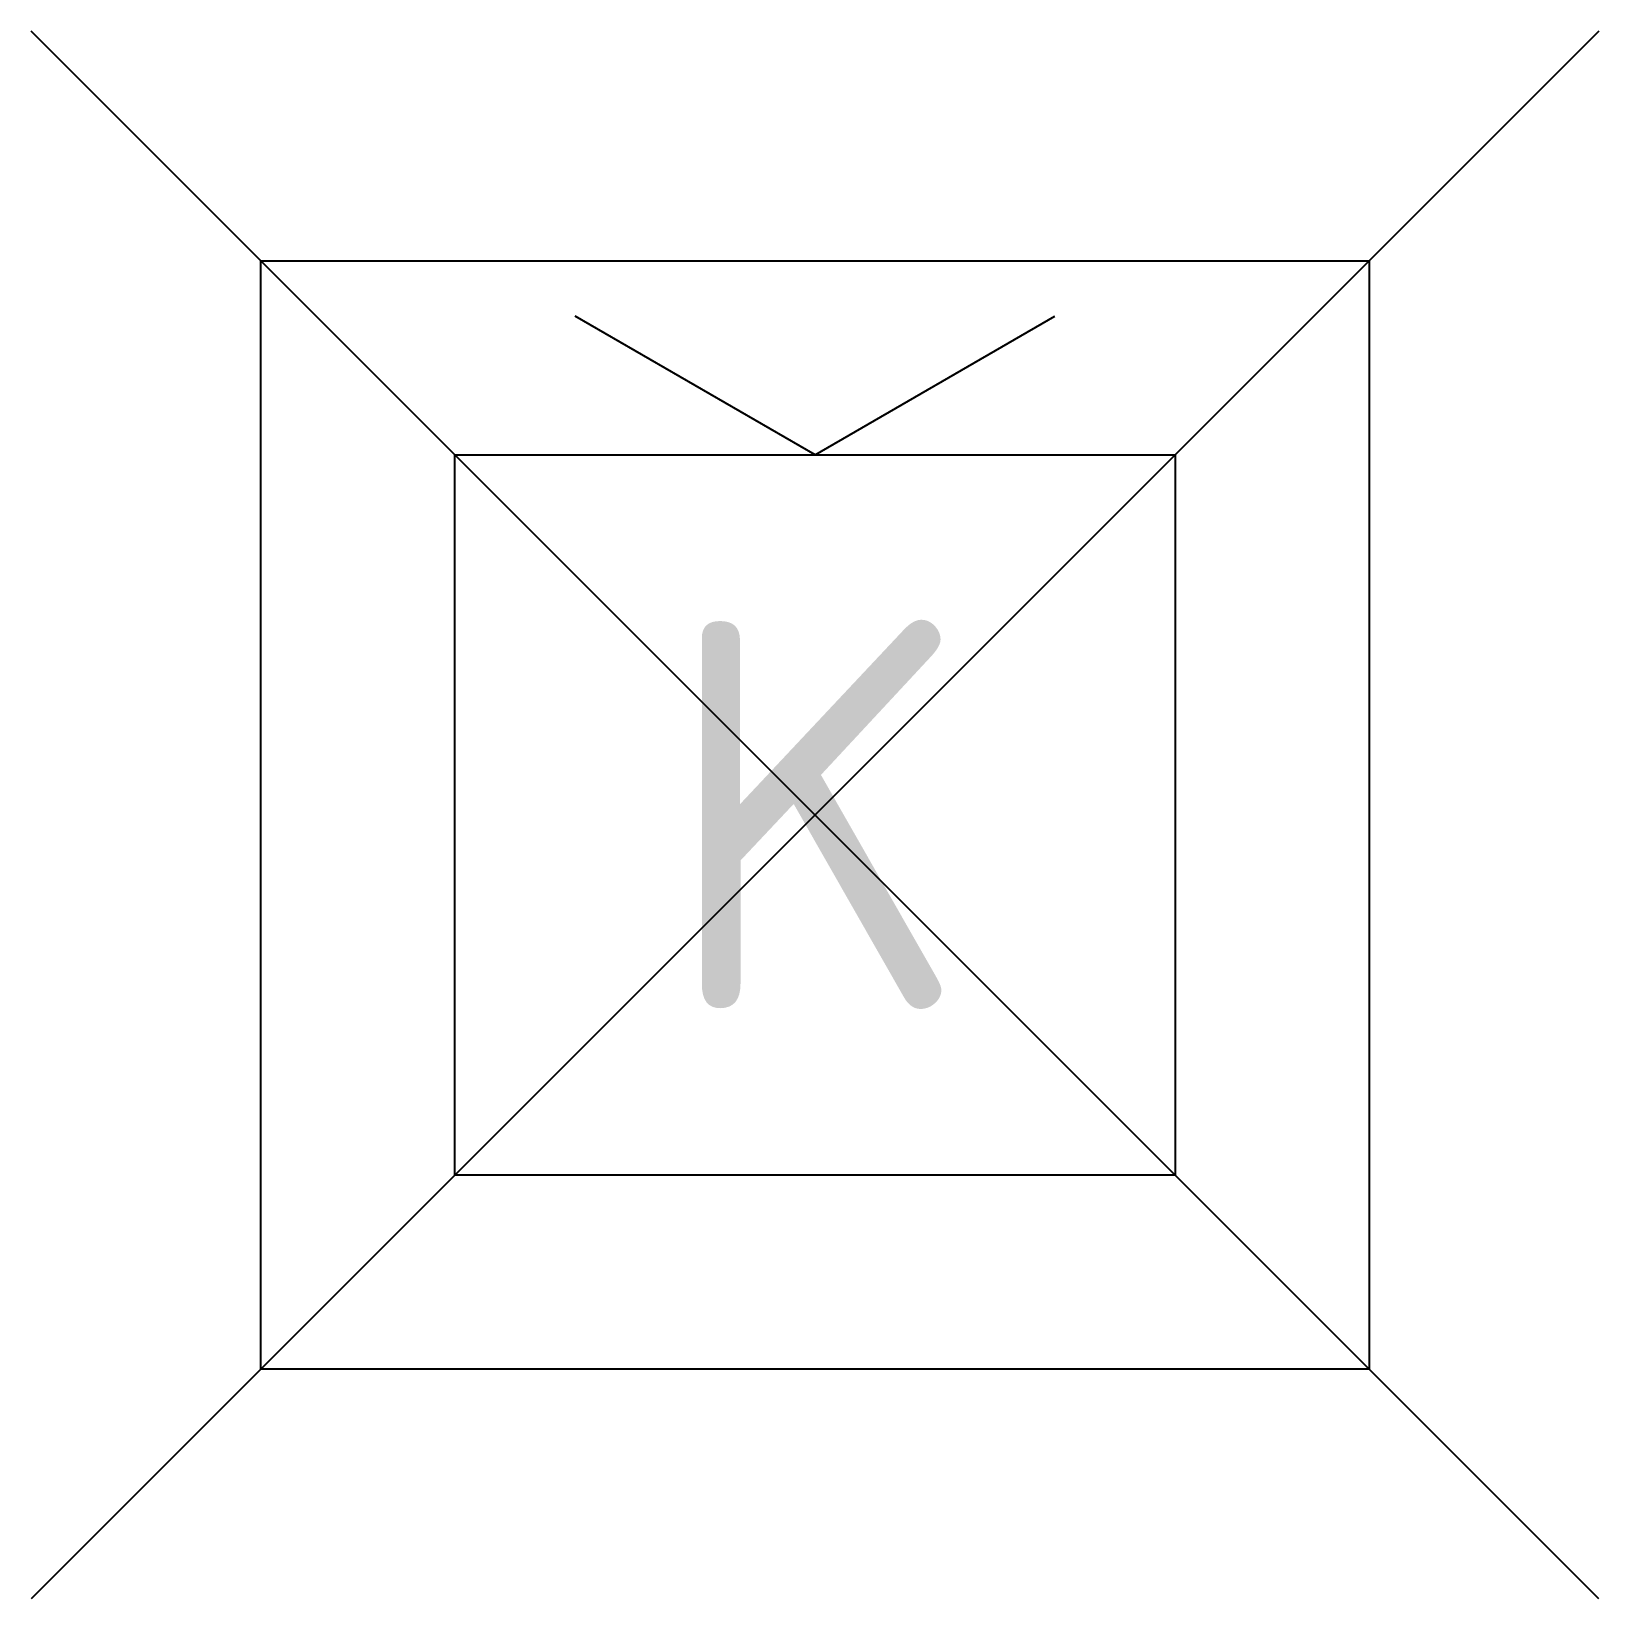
# Model space of a CAD drawing. Header units: metres. Extents: x -1.06 to 1.06, y -1.06 to 1.06.
import ezdxf
from ezdxf.enums import TextEntityAlignment as Align

# ---------------------------------------------------------------- set-up
doc = ezdxf.new("R2010")
doc.units = ezdxf.units.M
doc.header["$LTSCALE"] = 0.2
doc.styles.add('NLCS-ISO', font='NLCS-ISO.ttf')

msp = doc.modelspace()

# ---------------------------------------------------------------- linework, layer by layer
for p, q in [((-0.75, -0.75), (-0.75, 0.75)), ((-0.75, 0.75), (0.75, 0.75)), ((0.75, 0.75), (0.75, -0.75)), ((0, 0.4875), (-0.3248, 0.675)), ((0, 0.4875), (0.3248, 0.675)), ((-0.4875, -0.4875), (-0.4875, 0.4875)), ((-0.4875, 0.4875), (0.4875, 0.4875)), ((0.4875, 0.4875), (0.4875, -0.4875)), ((0.4875, -0.4875), (-0.4875, -0.4875)), ((0.75, -0.75), (-0.75, -0.75))]:
    msp.add_line(p, q)
at = {"flags": 128}
for points in [[(1.0607, -1.0607), (-1.0607, 1.0607)], [(1.0607, 1.0607), (-1.0607, -1.0607)]]:
    msp.add_lwpolyline(points, dxfattribs=at)

# ---------------------------------------------------------------- texts
at = {"style": 'NLCS-ISO'}
msp.add_text('K', height=0.525, dxfattribs=at).set_placement((0, 0), align=Align.MIDDLE_CENTER)

doc.saveas('drawing.dxf')
